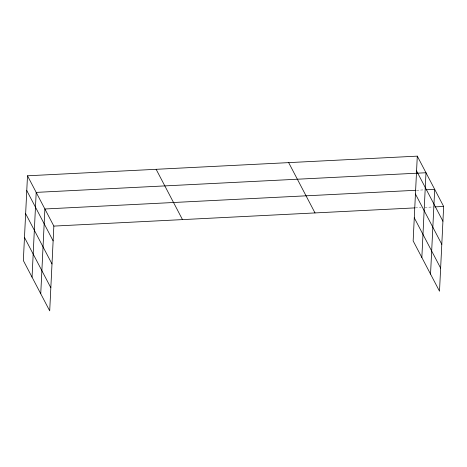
<?xml version="1.0" encoding="UTF-8"?>
<svg xmlns="http://www.w3.org/2000/svg" width="467" height="467" viewBox="0 0 467 467"><rect width="100%" height="100%" fill="white"/><g stroke="black" fill="none" stroke-linecap="round" stroke-linejoin="round"><path stroke-width="0.35" stroke-dasharray="2.33 1.75" d="M416.523 190.256L424.515 189.853M415.309 207.873L421.123 207.582M424.754 207.395L433.475 206.957"/><path stroke-width="0.7" d="M27.495 175.79L23.35 260.557L49.706 310.859L53.851 226.092L27.495 175.79L417.294 156.141L443.65 206.443L439.505 291.21L413.149 240.908L417.294 156.141M32.048 277.159L36.193 192.386L425.992 172.743L421.847 257.51M40.746 293.755L44.89 208.988L415.793 190.291M430.545 274.111L434.689 189.339L425.968 189.783M53.851 226.092L414.579 207.908M434.929 206.881L443.65 206.443M416.576 170.922L442.926 221.224M415.443 194.021L441.8 244.323M414.282 217.815L440.632 268.116M288.664 162.627L315.015 212.929M156.13 169.305L182.486 219.607M26.771 190.571L53.127 240.873M25.644 213.664L51.995 263.966M24.482 237.464L50.833 287.765"/></g></svg>
